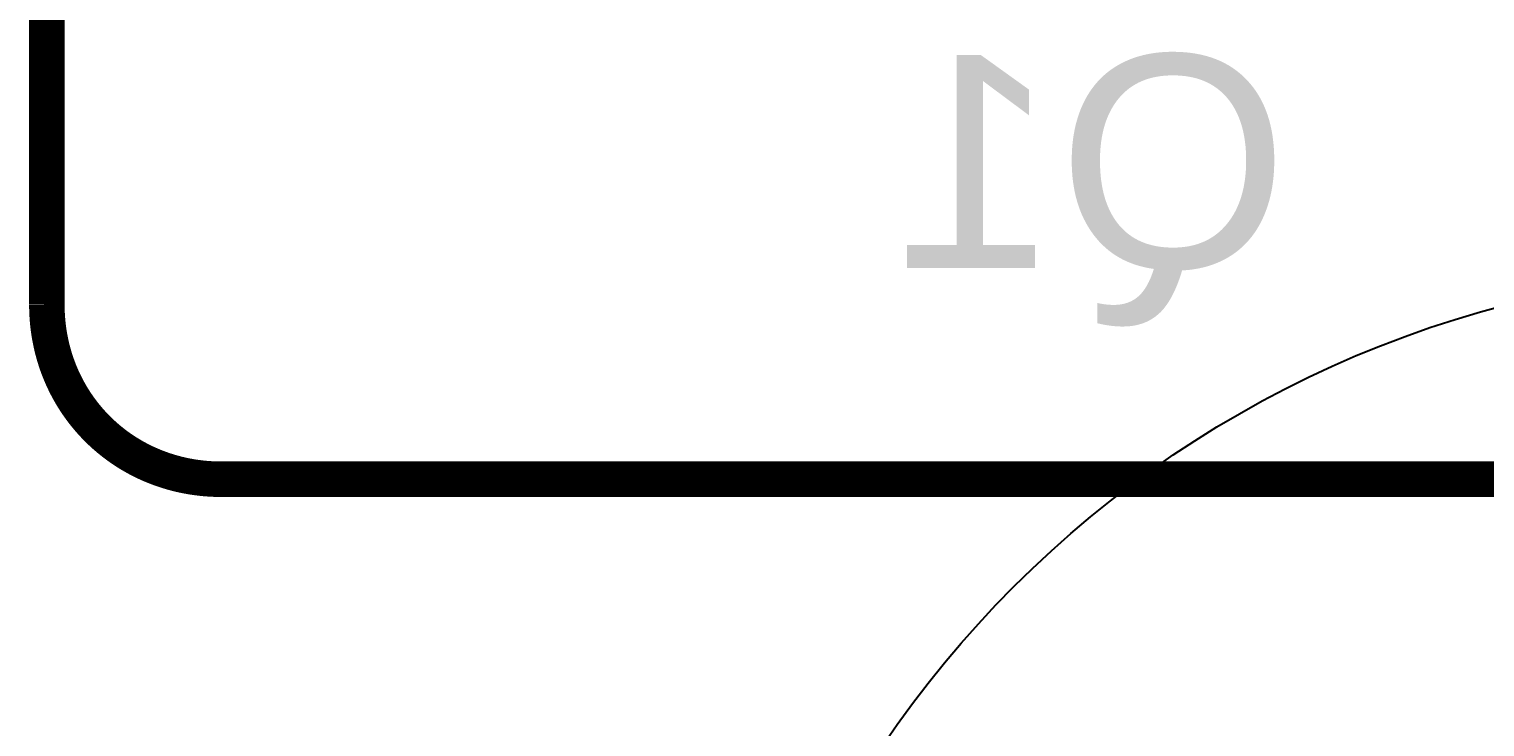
# Model space of a CAD drawing. Header units: inches. Extents: x 15 to 148, y 10 to 111.
# Drawn here: x 135.718 to 136.456, y 98.889 to 99.243 of the extents above; entities that cross this region are included whole.
import ezdxf

# ---------------------------------------------------------------- set-up
doc = ezdxf.new("R2010")
doc.units = ezdxf.units.IN
doc.header["$MEASUREMENT"] = 0
doc.layers.add('BLK_12AWG', color=7, linetype='Continuous')

# ---------------------------------------------------------------- blocks, each defined once
blk = doc.blocks.new('CEGHSD')
at = {"const_width": 0.008}
for points in [[(133.5811956324227, 100.2029300034614), (133.5811956324227, 101.6596230034614)], [(133.5811956324227, 100.2029300034614), (133.5811956324227, 101.6596230034614)], [(133.5811956324227, 100.2029300034614), (133.5811956324227, 101.6596230034614)], [(136.3371016324227, 100.1635600034614), (133.6205656324227, 100.1635600034614)], [(136.3371016324227, 100.1635600034614), (133.6205656324227, 100.1635600034614)], [(136.3371016324227, 100.1635600034614), (133.6205656324227, 100.1635600034614)], [(133.5811956324227, 100.2029300034614), (133.5811966324227, 100.2028000034614), (133.5811966324227, 100.2026700034614), (133.5811976324227, 100.2025410034614), (133.5811996324227, 100.2024120034614), (133.5812016324227, 100.2022830034614), (133.5812026324227, 100.2021530034614), (133.5812056324227, 100.2020240034614), (133.5812086324227, 100.2018960034614), (133.5812116324227, 100.2017660034614), (133.5812156324227, 100.2016380034614), (133.5812196324227, 100.2015090034614), (133.5812246324227, 100.2013810034614), (133.5812286324227, 100.2012530034614), (133.5812346324227, 100.2011240034614), (133.5812396324227, 100.2009960034614), (133.5812456324227, 100.2008680034614), (133.5812526324227, 100.2007400034614), (133.5812596324227, 100.2006130034614), (133.5812666324227, 100.2004850034614), (133.5812736324227, 100.2003580034614), (133.5812816324227, 100.2002310034614), (133.5812906324227, 100.2001030034614), (133.5812996324227, 100.1999760034614), (133.5813086324227, 100.1998490034614), (133.5813176324227, 100.1997220034614), (133.5813276324227, 100.1995960034614), (133.5813376324227, 100.1994690034614), (133.5813486324227, 100.1993430034614), (133.5813596324227, 100.1992160034614), (133.5813706324227, 100.1990900034614), (133.5813826324227, 100.1989640034614), (133.5813946324227, 100.1988380034614), (133.5814076324227, 100.1987130034614), (133.5814206324227, 100.1985870034614), (133.5814336324227, 100.1984610034614), (133.5814476324227, 100.1983360034614), (133.5814616324227, 100.1982110034614), (133.5814756324227, 100.1980850034614), (133.5814906324227, 100.1979600034614), (133.5815056324227, 100.1978350034614), (133.5815216324227, 100.1977110034614), (133.5815286324227, 100.1976480034614), (133.5815366324227, 100.1975860034614), (133.5815526324227, 100.1974620034614), (133.5815696324227, 100.1973370034614), (133.5815866324227, 100.1972130034614), (133.5816046324227, 100.1970890034614), (133.5816216324227, 100.1969650034614), (133.5816396324227, 100.1968410034614), (133.5816586324227, 100.1967180034614), (133.5816776324227, 100.1965940034614), (133.5816966324227, 100.1964710034614), (133.5817156324227, 100.1963480034614), (133.5817566324227, 100.1961020034614), (133.5817766324227, 100.1959790034614), (133.5817976324227, 100.1958560034614), (133.5818196324227, 100.1957330034614), (133.5818306324227, 100.1956720034614), (133.5818416324227, 100.1956110034614), (133.5818636324227, 100.1954890034614), (133.5818856324227, 100.1953670034614), (133.5819316324227, 100.1951230034614), (133.5819556324227, 100.1950020034614), (133.5819796324227, 100.1948800034614), (133.5820036324227, 100.1947590034614), (133.5820286324227, 100.1946370034614), (133.5820536324227, 100.1945160034614), (133.5820786324227, 100.1943960034614), (133.5821046324227, 100.1942750034614), (133.5821306324227, 100.1941540034614), (133.5821566324227, 100.1940340034614), (133.5821836324227, 100.1939130034614), (133.5822106324227, 100.1937930034614), (133.5822386324227, 100.1936730034614), (133.5822656324227, 100.1935530034614), (133.5822946324227, 100.1934340034614), (133.5823226324227, 100.1933140034614), (133.5823516324227, 100.1931950034614), (133.5823806324227, 100.1930760034614), (133.5824106324227, 100.1929570034614), (133.5824406324227, 100.1928380034614), (133.5824706324227, 100.1927190034614), (133.5825016324227, 100.1926000034614), (133.5825326324227, 100.1924820034614), (133.5825636324227, 100.1923630034614), (133.5825956324227, 100.1922450034614), (133.5826276324227, 100.1921270034614), (133.5826606324227, 100.1920100034614), (133.5826926324227, 100.1918920034614), (133.5827256324227, 100.1917740034614), (133.5827596324227, 100.1916570034614), (133.5827926324227, 100.1915400034614), (133.5828616324227, 100.1913060034614), (133.5828966324227, 100.1911900034614), (133.5829316324227, 100.1910730034614), (133.5829666324227, 100.1909570034614), (133.5830026324227, 100.1908400034614), (133.5830386324227, 100.1907250034614), (133.5830756324227, 100.1906090034614), (133.5831126324227, 100.1904930034614), (133.5831496324227, 100.1903770034614), (133.5831866324227, 100.1902620034614), (133.5832246324227, 100.1901470034614), (133.5832626324227, 100.1900320034614), (133.5833016324227, 100.1899170034614), (133.5833406324227, 100.1898030034614), (133.5833796324227, 100.1896880034614), (133.5834196324227, 100.1895740034614), (133.5834586324227, 100.1894600034614), (133.5834996324227, 100.1893460034614), (133.5835396324227, 100.1892320034614), (133.5835806324227, 100.1891180034614), (133.5836216324227, 100.1890050034614), (133.5836636324227, 100.1888920034614), (133.5837056324227, 100.1887790034614), (133.5837476324227, 100.1886660034614), (133.5837896324227, 100.1885530034614), (133.5838326324227, 100.1884400034614), (133.5838766324227, 100.1883280034614), (133.5839196324227, 100.1882160034614), (133.5839636324227, 100.1881040034614), (133.5840076324227, 100.1879920034614), (133.5840526324227, 100.1878800034614), (133.5840976324227, 100.1877690034614), (133.5841416324227, 100.1876580034614), (133.5841876324227, 100.1875460034614), (133.5842336324227, 100.1874360034614), (133.5842796324227, 100.1873250034614), (133.5843256324227, 100.1872140034614), (133.5843726324227, 100.1871040034614), (133.5844196324227, 100.1869940034614), (133.5844676324227, 100.1868840034614), (133.5845146324227, 100.1867740034614), (133.5845626324227, 100.1866640034614), (133.5846116324227, 100.1865550034614), (133.5846606324227, 100.1864460034614), (133.5847086324227, 100.1863370034614), (133.5847586324227, 100.1862270034614), (133.5848086324227, 100.1861190034614), (133.5848586324227, 100.1860110034614), (133.5849086324227, 100.1859020034614), (133.5849586324227, 100.1857940034614), (133.5850096324227, 100.1856860034614), (133.5850606324227, 100.1855780034614), (133.5851126324227, 100.1854710034614), (133.5851646324227, 100.1853630034614), (133.5852166324227, 100.1852560034614), (133.5852686324227, 100.1851490034614), (133.5853216324227, 100.1850420034614), (133.5853746324227, 100.1849360034614), (133.5854286324227, 100.1848290034614), (133.5854826324227, 100.1847230034614), (133.5855366324227, 100.1846170034614), (133.5855906324227, 100.1845110034614), (133.5856456324227, 100.1844060034614), (133.5857006324227, 100.1843000034614), (133.5857556324227, 100.1841950034614), (133.5858106324227, 100.1840900034614), (133.5858666324227, 100.1839850034614), (133.5859236324227, 100.1838810034614), (133.5859796324227, 100.1837770034614), (133.5860366324227, 100.1836720034614), (133.5860936324227, 100.1835680034614), (133.5861506324227, 100.1834640034614), (133.5862086324227, 100.1833610034614), (133.5862666324227, 100.1832570034614), (133.5863246324227, 100.1831540034614), (133.5863836324227, 100.1830520034614), (133.5864426324227, 100.1829490034614), (133.5865016324227, 100.1828460034614), (133.5865606324227, 100.1827440034614), (133.5866806324227, 100.1825400034614), (133.5867416324227, 100.1824380034614), (133.5868026324227, 100.1823370034614), (133.5868636324227, 100.1822350034614), (133.5869246324227, 100.1821340034614), (133.5869866324227, 100.1820330034614), (133.5870476324227, 100.1819330034614), (133.5871106324227, 100.1818320034614), (133.5871726324227, 100.1817320034614), (133.5872356324227, 100.1816320034614), (133.5872986324227, 100.1815320034614), (133.5873626324227, 100.1814320034614), (133.5874256324227, 100.1813330034614), (133.5874896324227, 100.1812340034614), (133.5875536324227, 100.1811350034614), (133.5876186324227, 100.1810360034614), (133.5876826324227, 100.1809370034614), (133.5878136324227, 100.1807410034614), (133.5879456324227, 100.1805450034614), (133.5880786324227, 100.1803510034614), (133.5881456324227, 100.1802540034614), (133.5882126324227, 100.1801570034614), (133.5882796324227, 100.1800600034614), (133.5883476324227, 100.1799640034614), (133.5884156324227, 100.1798680034614), (133.5884836324227, 100.1797720034614), (133.5886206324227, 100.1795810034614), (133.5887596324227, 100.1793900034614), (133.5888286324227, 100.1792960034614), (133.5888996324227, 100.1792010034614), (133.5889696324227, 100.1791070034614), (133.5890396324227, 100.1790130034614), (133.5891106324227, 100.1789190034614), (133.5891816324227, 100.1788260034614), (133.5892526324227, 100.1787320034614), (133.5893246324227, 100.1786390034614), (133.5893966324227, 100.1785460034614), (133.5894686324227, 100.1784530034614), (133.5895416324227, 100.1783610034614), (133.5896136324227, 100.1782680034614), (133.5896866324227, 100.1781760034614), (133.5897606324227, 100.1780850034614), (133.5898336324227, 100.1779930034614), (133.5899076324227, 100.1779020034614), (133.5899816324227, 100.1778110034614), (133.5900566324227, 100.1777200034614), (133.5901306324227, 100.1776290034614), (133.5902056324227, 100.1775390034614), (133.5902806324227, 100.1774490034614), (133.5903566324227, 100.1773590034614), (133.5904326324227, 100.1772690034614), (133.5905086324227, 100.1771800034614), (133.5905846324227, 100.1770900034614), (133.5906606324227, 100.1770020034614), (133.5907376324227, 100.1769130034614), (133.5908146324227, 100.1768240034614), (133.5908916324227, 100.1767360034614), (133.5909696324227, 100.1766480034614), (133.5910476324227, 100.1765610034614), (133.5911256324227, 100.1764730034614), (133.5912036324227, 100.1763860034614), (133.5912826324227, 100.1762990034614), (133.5913616324227, 100.1762120034614), (133.5914406324227, 100.1761260034614), (133.5915206324227, 100.1760390034614), (133.5915996324227, 100.1759530034614), (133.5916796324227, 100.1758670034614), (133.5917606324227, 100.1757820034614), (133.5918406324227, 100.1756960034614), (133.5919216324227, 100.1756110034614), (133.5920026324227, 100.1755270034614), (133.5920836324227, 100.1754420034614), (133.5921646324227, 100.1753580034614), (133.5922466324227, 100.1752740034614), (133.5923286324227, 100.1751900034614), (133.5924106324227, 100.1751070034614), (133.5924936324227, 100.1750230034614), (133.5925766324227, 100.1749400034614), (133.5926596324227, 100.1748570034614), (133.5927426324227, 100.1747750034614), (133.5929096324227, 100.1746110034614), (133.5929936324227, 100.1745290034614), (133.5930786324227, 100.1744470034614), (133.5931626324227, 100.1743660034614), (133.5932476324227, 100.1742850034614), (133.5933326324227, 100.1742040034614), (133.5934176324227, 100.1741240034614), (133.5935036324227, 100.1740440034614), (133.5935896324227, 100.1739640034614), (133.5936756324227, 100.1738840034614), (133.5937616324227, 100.1738050034614), (133.5938486324227, 100.1737260034614), (133.5939346324227, 100.1736460034614), (133.5940216324227, 100.1735680034614), (133.5941086324227, 100.1734900034614), (133.5942846324227, 100.1733330034614), (133.5943726324227, 100.1732560034614), (133.5944606324227, 100.1731790034614), (133.5945496324227, 100.1731020034614), (133.5946376324227, 100.1730250034614), (133.5947266324227, 100.1729480034614), (133.5948156324227, 100.1728720034614), (133.5949046324227, 100.1727960034614), (133.5949946324227, 100.1727200034614), (133.5950846324227, 100.1726450034614), (133.5951746324227, 100.1725700034614), (133.5952656324227, 100.1724950034614), (133.5953556324227, 100.1724200034614), (133.5954466324227, 100.1723460034614), (133.5955376324227, 100.1722720034614), (133.5956286324227, 100.1721980034614), (133.5957206324227, 100.1721240034614), (133.5958126324227, 100.1720510034614), (133.5959046324227, 100.1719780034614), (133.5959966324227, 100.1719050034614), (133.5960896324227, 100.1718330034614), (133.5961816324227, 100.1717610034614), (133.5962746324227, 100.1716890034614), (133.5964616324227, 100.1715460034614), (133.5966486324227, 100.1714040034614), (133.5967426324227, 100.1713330034614), (133.5968376324227, 100.1712630034614), (133.5969316324227, 100.1711930034614), (133.5970266324227, 100.1711230034614), (133.5971216324227, 100.1710540034614), (133.5972166324227, 100.1709850034614), (133.5973126324227, 100.1709160034614), (133.5974086324227, 100.1708480034614), (133.5975046324227, 100.1707790034614), (133.5976006324227, 100.1707110034614), (133.5976966324227, 100.1706440034614), (133.5977936324227, 100.1705760034614), (133.5978896324227, 100.1705090034614), (133.5979866324227, 100.1704420034614), (133.5980846324227, 100.1703760034614), (133.5981816324227, 100.1703090034614), (133.5982786324227, 100.1702430034614), (133.5983766324227, 100.1701770034614), (133.5984756324227, 100.1701120034614), (133.5985736324227, 100.1700470034614), (133.5986716324227, 100.1699820034614), (133.5987706324227, 100.1699180034614), (133.5988696324227, 100.1698530034614), (133.5989686324227, 100.1697890034614), (133.5990686324227, 100.1697260034614), (133.5991676324227, 100.1696630034614), (133.5992676324227, 100.1695990034614), (133.5993676324227, 100.1695370034614), (133.5994686324227, 100.1694740034614), (133.5995686324227, 100.1694120034614), (133.5996696324227, 100.1693500034614), (133.5997706324227, 100.1692880034614), (133.5998716324227, 100.1692270034614), (133.5999726324227, 100.1691660034614), (133.6000746324227, 100.1691050034614), (133.6001756324227, 100.1690450034614), (133.6002776324227, 100.1689850034614), (133.6003806324227, 100.1689250034614), (133.6004826324227, 100.1688650034614), (133.6005846324227, 100.1688060034614), (133.6006876324227, 100.1687470034614), (133.6007906324227, 100.1686890034614), (133.6008936324227, 100.1686300034614), (133.6009976324227, 100.1685720034614), (133.6011006324227, 100.1685140034614), (133.6012046324227, 100.1684570034614), (133.6013086324227, 100.1684000034614), (133.6014126324227, 100.1683430034614), (133.6015176324227, 100.1682870034614), (133.6016216324227, 100.1682310034614), (133.6017266324227, 100.1681750034614), (133.6018316324227, 100.1681190034614), (133.6019366324227, 100.1680640034614), (133.6020426324227, 100.1680090034614), (133.6021476324227, 100.1679540034614), (133.6022536324227, 100.1679000034614), (133.6023596324227, 100.1678460034614), (133.6024656324227, 100.1677920034614), (133.6025716324227, 100.1677390034614), (133.6026786324227, 100.1676850034614), (133.6027856324227, 100.1676330034614), (133.6028926324227, 100.1675800034614), (133.6029996324227, 100.1675280034614), (133.6031066324227, 100.1674760034614), (133.6032146324227, 100.1674250034614), (133.6033226324227, 100.1673740034614), (133.6034306324227, 100.1673230034614), (133.6035386324227, 100.1672720034614), (133.6036466324227, 100.1672220034614), (133.6037556324227, 100.1671720034614), (133.6038636324227, 100.1671220034614), (133.6039726324227, 100.1670730034614), (133.6040816324227, 100.1670240034614), (133.6041916324227, 100.1669750034614), (133.6043006324227, 100.1669270034614), (133.6044106324227, 100.1668790034614), (133.6045196324227, 100.1668310034614), (133.6046306324227, 100.1667830034614), (133.6047406324227, 100.1667370034614), (133.6048506324227, 100.1666900034614), (133.6049616324227, 100.1666430034614), (133.6050716324227, 100.1665970034614), (133.6051826324227, 100.1665520034614), (133.6052936324227, 100.1665060034614), (133.6054056324227, 100.1664610034614), (133.6055166324227, 100.1664160034614), (133.6056286324227, 100.1663720034614), (133.6057396324227, 100.1663270034614), (133.6058526324227, 100.1662830034614), (133.6059646324227, 100.1662400034614), (133.6060766324227, 100.1661970034614), (133.6061896324227, 100.1661540034614), (133.6063016324227, 100.1661110034614), (133.6064146324227, 100.1660690034614), (133.6065276324227, 100.1660270034614), (133.6066416324227, 100.1659860034614), (133.6067546324227, 100.1659440034614), (133.6068686324227, 100.1659030034614), (133.6069826324227, 100.1658630034614), (133.6070956324227, 100.1658230034614), (133.6072106324227, 100.1657830034614), (133.6073246324227, 100.1657440034614), (133.6074386324227, 100.1657040034614), (133.6075536324227, 100.1656650034614), (133.6076686324227, 100.1656270034614), (133.6077836324227, 100.1655890034614), (133.6078986324227, 100.1655510034614), (133.6080136324227, 100.1655130034614), (133.6081296324227, 100.1654760034614), (133.6082456324227, 100.1654390034614), (133.6083606324227, 100.1654030034614), (133.6084766324227, 100.1653660034614), (133.6085936324227, 100.1653310034614), (133.6087096324227, 100.1652950034614), (133.6088256324227, 100.1652600034614), (133.6089426324227, 100.1652260034614), (133.6090596324227, 100.1651910034614), (133.6091766324227, 100.1651570034614), (133.6092936324227, 100.1651230034614), (133.6094106324227, 100.1650900034614), (133.6095286324227, 100.1650570034614), (133.6096456324227, 100.1650240034614), (133.6097636324227, 100.1649910034614), (133.6098816324227, 100.1649590034614), (133.6099996324227, 100.1649270034614), (133.6101176324227, 100.1648960034614), (133.6102366324227, 100.1648650034614), (133.6103546324227, 100.1648350034614), (133.6104736324227, 100.1648040034614), (133.6105926324227, 100.1647740034614), (133.6107116324227, 100.1647450034614), (133.6108306324227, 100.1647160034614), (133.6109506324227, 100.1646870034614), (133.6110696324227, 100.1646580034614), (133.6111896324227, 100.1646300034614), (133.6113096324227, 100.1646020034614), (133.6114296324227, 100.1645750034614), (133.6115496324227, 100.1645480034614), (133.6116696324227, 100.1645210034614), (133.6117896324227, 100.1644940034614), (133.6119106324227, 100.1644680034614), (133.6120316324227, 100.1644420034614), (133.6121526324227, 100.1644170034614), (133.6122736324227, 100.1643920034614), (133.6123946324227, 100.1643670034614), (133.6125156324227, 100.1643430034614), (133.6126376324227, 100.1643190034614), (133.6127596324227, 100.1642960034614), (133.6128806324227, 100.1642720034614), (133.6130026324227, 100.1642500034614), (133.6131256324227, 100.1642270034614), (133.6132476324227, 100.1642050034614), (133.6133696324227, 100.1641830034614), (133.6134916324227, 100.1641620034614), (133.6136146324227, 100.1641410034614), (133.6137376324227, 100.1641200034614), (133.6138606324227, 100.1641000034614), (133.6139836324227, 100.1640800034614), (133.6141066324227, 100.1640600034614), (133.6142306324227, 100.1640410034614), (133.6143536324227, 100.1640220034614), (133.6144776324227, 100.1640040034614), (133.6146016324227, 100.1639860034614), (133.6147256324227, 100.1639680034614), (133.6148496324227, 100.1639510034614), (133.6149736324227, 100.1639330034614), (133.6150976324227, 100.1639170034614), (133.6152226324227, 100.1639010034614), (133.6153466324227, 100.1638850034614), (133.6154716324227, 100.1638690034614), (133.6155966324227, 100.1638540034614), (133.6157216324227, 100.1638390034614), (133.6158466324227, 100.1638250034614), (133.6159716324227, 100.1638110034614), (133.6160976324227, 100.1637970034614), (133.6162226324227, 100.1637840034614), (133.6163486324227, 100.1637710034614), (133.6164746324227, 100.1637590034614), (133.6166006324227, 100.1637460034614), (133.6167266324227, 100.1637350034614), (133.6168526324227, 100.1637230034614), (133.6169786324227, 100.1637120034614), (133.6171056324227, 100.1637020034614), (133.6172316324227, 100.1636910034614), (133.6173586324227, 100.1636810034614), (133.6174856324227, 100.1636720034614), (133.6176126324227, 100.1636630034614), (133.6177396324227, 100.1636540034614), (133.6178666324227, 100.1636460034614), (133.6179936324227, 100.1636380034614), (133.6181216324227, 100.1636300034614), (133.6182496324227, 100.1636230034614), (133.6183766324227, 100.1636160034614), (133.6185046324227, 100.1636100034614), (133.6186326324227, 100.1636040034614), (133.6187606324227, 100.1635980034614), (133.6188886324227, 100.1635930034614), (133.6190176324227, 100.1635880034614), (133.6191456324227, 100.1635830034614), (133.6192746324227, 100.1635790034614), (133.6194026324227, 100.1635760034614), (133.6195316324227, 100.1635720034614), (133.6196606324227, 100.1635690034614), (133.6197896324227, 100.1635670034614), (133.6199186324227, 100.1635640034614), (133.6200476324227, 100.1635630034614), (133.6201766324227, 100.1635610034614), (133.6203066324227, 100.1635610034614), (133.6204366324227, 100.1635600034614), (133.6205656324227, 100.1635600034614)], [(133.5811956324227, 100.2029300034614), (133.5811966324227, 100.2028000034614), (133.5811966324227, 100.2026700034614), (133.5811976324227, 100.2025410034614), (133.5811996324227, 100.2024120034614), (133.5812016324227, 100.2022830034614), (133.5812026324227, 100.2021530034614), (133.5812056324227, 100.2020240034614), (133.5812086324227, 100.2018960034614), (133.5812116324227, 100.2017660034614), (133.5812156324227, 100.2016380034614), (133.5812196324227, 100.2015090034614), (133.5812246324227, 100.2013810034614), (133.5812286324227, 100.2012530034614), (133.5812346324227, 100.2011240034614), (133.5812396324227, 100.2009960034614), (133.5812456324227, 100.2008680034614), (133.5812526324227, 100.2007400034614), (133.5812596324227, 100.2006130034614), (133.5812666324227, 100.2004850034614), (133.5812736324227, 100.2003580034614), (133.5812816324227, 100.2002310034614), (133.5812906324227, 100.2001030034614), (133.5812996324227, 100.1999760034614), (133.5813086324227, 100.1998490034614), (133.5813176324227, 100.1997220034614), (133.5813276324227, 100.1995960034614), (133.5813376324227, 100.1994690034614), (133.5813486324227, 100.1993430034614), (133.5813596324227, 100.1992160034614), (133.5813706324227, 100.1990900034614), (133.5813826324227, 100.1989640034614), (133.5813946324227, 100.1988380034614), (133.5814076324227, 100.1987130034614), (133.5814206324227, 100.1985870034614), (133.5814336324227, 100.1984610034614), (133.5814476324227, 100.1983360034614), (133.5814616324227, 100.1982110034614), (133.5814756324227, 100.1980850034614), (133.5814906324227, 100.1979600034614), (133.5815056324227, 100.1978350034614), (133.5815216324227, 100.1977110034614), (133.5815286324227, 100.1976480034614), (133.5815366324227, 100.1975860034614), (133.5815526324227, 100.1974620034614), (133.5815696324227, 100.1973370034614), (133.5815866324227, 100.1972130034614), (133.5816046324227, 100.1970890034614), (133.5816216324227, 100.1969650034614), (133.5816396324227, 100.1968410034614), (133.5816586324227, 100.1967180034614), (133.5816776324227, 100.1965940034614), (133.5816966324227, 100.1964710034614), (133.5817156324227, 100.1963480034614), (133.5817566324227, 100.1961020034614), (133.5817766324227, 100.1959790034614), (133.5817976324227, 100.1958560034614), (133.5818196324227, 100.1957330034614), (133.5818306324227, 100.1956720034614), (133.5818416324227, 100.1956110034614), (133.5818636324227, 100.1954890034614), (133.5818856324227, 100.1953670034614), (133.5819316324227, 100.1951230034614), (133.5819556324227, 100.1950020034614), (133.5819796324227, 100.1948800034614), (133.5820036324227, 100.1947590034614), (133.5820286324227, 100.1946370034614), (133.5820536324227, 100.1945160034614), (133.5820786324227, 100.1943960034614), (133.5821046324227, 100.1942750034614), (133.5821306324227, 100.1941540034614), (133.5821566324227, 100.1940340034614), (133.5821836324227, 100.1939130034614), (133.5822106324227, 100.1937930034614), (133.5822386324227, 100.1936730034614), (133.5822656324227, 100.1935530034614), (133.5822946324227, 100.1934340034614), (133.5823226324227, 100.1933140034614), (133.5823516324227, 100.1931950034614), (133.5823806324227, 100.1930760034614), (133.5824106324227, 100.1929570034614), (133.5824406324227, 100.1928380034614), (133.5824706324227, 100.1927190034614), (133.5825016324227, 100.1926000034614), (133.5825326324227, 100.1924820034614), (133.5825636324227, 100.1923630034614), (133.5825956324227, 100.1922450034614), (133.5826276324227, 100.1921270034614), (133.5826606324227, 100.1920100034614), (133.5826926324227, 100.1918920034614), (133.5827256324227, 100.1917740034614), (133.5827596324227, 100.1916570034614), (133.5827926324227, 100.1915400034614), (133.5828616324227, 100.1913060034614), (133.5828966324227, 100.1911900034614), (133.5829316324227, 100.1910730034614), (133.5829666324227, 100.1909570034614), (133.5830026324227, 100.1908400034614), (133.5830386324227, 100.1907250034614), (133.5830756324227, 100.1906090034614), (133.5831126324227, 100.1904930034614), (133.5831496324227, 100.1903770034614), (133.5831866324227, 100.1902620034614), (133.5832246324227, 100.1901470034614), (133.5832626324227, 100.1900320034614), (133.5833016324227, 100.1899170034614), (133.5833406324227, 100.1898030034614), (133.5833796324227, 100.1896880034614), (133.5834196324227, 100.1895740034614), (133.5834586324227, 100.1894600034614), (133.5834996324227, 100.1893460034614), (133.5835396324227, 100.1892320034614), (133.5835806324227, 100.1891180034614), (133.5836216324227, 100.1890050034614), (133.5836636324227, 100.1888920034614), (133.5837056324227, 100.1887790034614), (133.5837476324227, 100.1886660034614), (133.5837896324227, 100.1885530034614), (133.5838326324227, 100.1884400034614), (133.5838766324227, 100.1883280034614), (133.5839196324227, 100.1882160034614), (133.5839636324227, 100.1881040034614), (133.5840076324227, 100.1879920034614), (133.5840526324227, 100.1878800034614), (133.5840976324227, 100.1877690034614), (133.5841416324227, 100.1876580034614), (133.5841876324227, 100.1875460034614), (133.5842336324227, 100.1874360034614), (133.5842796324227, 100.1873250034614), (133.5843256324227, 100.1872140034614), (133.5843726324227, 100.1871040034614), (133.5844196324227, 100.1869940034614), (133.5844676324227, 100.1868840034614), (133.5845146324227, 100.1867740034614), (133.5845626324227, 100.1866640034614), (133.5846116324227, 100.1865550034614), (133.5846606324227, 100.1864460034614), (133.5847086324227, 100.1863370034614), (133.5847586324227, 100.1862270034614), (133.5848086324227, 100.1861190034614), (133.5848586324227, 100.1860110034614), (133.5849086324227, 100.1859020034614), (133.5849586324227, 100.1857940034614), (133.5850096324227, 100.1856860034614), (133.5850606324227, 100.1855780034614), (133.5851126324227, 100.1854710034614), (133.5851646324227, 100.1853630034614), (133.5852166324227, 100.1852560034614), (133.5852686324227, 100.1851490034614), (133.5853216324227, 100.1850420034614), (133.5853746324227, 100.1849360034614), (133.5854286324227, 100.1848290034614), (133.5854826324227, 100.1847230034614), (133.5855366324227, 100.1846170034614), (133.5855906324227, 100.1845110034614), (133.5856456324227, 100.1844060034614), (133.5857006324227, 100.1843000034614), (133.5857556324227, 100.1841950034614), (133.5858106324227, 100.1840900034614), (133.5858666324227, 100.1839850034614), (133.5859236324227, 100.1838810034614), (133.5859796324227, 100.1837770034614), (133.5860366324227, 100.1836720034614), (133.5860936324227, 100.1835680034614), (133.5861506324227, 100.1834640034614), (133.5862086324227, 100.1833610034614), (133.5862666324227, 100.1832570034614), (133.5863246324227, 100.1831540034614), (133.5863836324227, 100.1830520034614), (133.5864426324227, 100.1829490034614), (133.5865016324227, 100.1828460034614), (133.5865606324227, 100.1827440034614), (133.5866806324227, 100.1825400034614), (133.5867416324227, 100.1824380034614), (133.5868026324227, 100.1823370034614), (133.5868636324227, 100.1822350034614), (133.5869246324227, 100.1821340034614), (133.5869866324227, 100.1820330034614), (133.5870476324227, 100.1819330034614), (133.5871106324227, 100.1818320034614), (133.5871726324227, 100.1817320034614), (133.5872356324227, 100.1816320034614), (133.5872986324227, 100.1815320034614), (133.5873626324227, 100.1814320034614), (133.5874256324227, 100.1813330034614), (133.5874896324227, 100.1812340034614), (133.5875536324227, 100.1811350034614), (133.5876186324227, 100.1810360034614), (133.5876826324227, 100.1809370034614), (133.5878136324227, 100.1807410034614), (133.5879456324227, 100.1805450034614), (133.5880786324227, 100.1803510034614), (133.5881456324227, 100.1802540034614), (133.5882126324227, 100.1801570034614), (133.5882796324227, 100.1800600034614), (133.5883476324227, 100.1799640034614), (133.5884156324227, 100.1798680034614), (133.5884836324227, 100.1797720034614), (133.5886206324227, 100.1795810034614), (133.5887596324227, 100.1793900034614), (133.5888286324227, 100.1792960034614), (133.5888996324227, 100.1792010034614), (133.5889696324227, 100.1791070034614), (133.5890396324227, 100.1790130034614), (133.5891106324227, 100.1789190034614), (133.5891816324227, 100.1788260034614), (133.5892526324227, 100.1787320034614), (133.5893246324227, 100.1786390034614), (133.5893966324227, 100.1785460034614), (133.5894686324227, 100.1784530034614), (133.5895416324227, 100.1783610034614), (133.5896136324227, 100.1782680034614), (133.5896866324227, 100.1781760034614), (133.5897606324227, 100.1780850034614), (133.5898336324227, 100.1779930034614), (133.5899076324227, 100.1779020034614), (133.5899816324227, 100.1778110034614), (133.5900566324227, 100.1777200034614), (133.5901306324227, 100.1776290034614), (133.5902056324227, 100.1775390034614), (133.5902806324227, 100.1774490034614), (133.5903566324227, 100.1773590034614), (133.5904326324227, 100.1772690034614), (133.5905086324227, 100.1771800034614), (133.5905846324227, 100.1770900034614), (133.5906606324227, 100.1770020034614), (133.5907376324227, 100.1769130034614), (133.5908146324227, 100.1768240034614), (133.5908916324227, 100.1767360034614), (133.5909696324227, 100.1766480034614), (133.5910476324227, 100.1765610034614), (133.5911256324227, 100.1764730034614), (133.5912036324227, 100.1763860034614), (133.5912826324227, 100.1762990034614), (133.5913616324227, 100.1762120034614), (133.5914406324227, 100.1761260034614), (133.5915206324227, 100.1760390034614), (133.5915996324227, 100.1759530034614), (133.5916796324227, 100.1758670034614), (133.5917606324227, 100.1757820034614), (133.5918406324227, 100.1756960034614), (133.5919216324227, 100.1756110034614), (133.5920026324227, 100.1755270034614), (133.5920836324227, 100.1754420034614), (133.5921646324227, 100.1753580034614), (133.5922466324227, 100.1752740034614), (133.5923286324227, 100.1751900034614), (133.5924106324227, 100.1751070034614), (133.5924936324227, 100.1750230034614), (133.5925766324227, 100.1749400034614), (133.5926596324227, 100.1748570034614), (133.5927426324227, 100.1747750034614), (133.5929096324227, 100.1746110034614), (133.5929936324227, 100.1745290034614), (133.5930786324227, 100.1744470034614), (133.5931626324227, 100.1743660034614), (133.5932476324227, 100.1742850034614), (133.5933326324227, 100.1742040034614), (133.5934176324227, 100.1741240034614), (133.5935036324227, 100.1740440034614), (133.5935896324227, 100.1739640034614), (133.5936756324227, 100.1738840034614), (133.5937616324227, 100.1738050034614), (133.5938486324227, 100.1737260034614), (133.5939346324227, 100.1736460034614), (133.5940216324227, 100.1735680034614), (133.5941086324227, 100.1734900034614), (133.5942846324227, 100.1733330034614), (133.5943726324227, 100.1732560034614), (133.5944606324227, 100.1731790034614), (133.5945496324227, 100.1731020034614), (133.5946376324227, 100.1730250034614), (133.5947266324227, 100.1729480034614), (133.5948156324227, 100.1728720034614), (133.5949046324227, 100.1727960034614), (133.5949946324227, 100.1727200034614), (133.5950846324227, 100.1726450034614), (133.5951746324227, 100.1725700034614), (133.5952656324227, 100.1724950034614), (133.5953556324227, 100.1724200034614), (133.5954466324227, 100.1723460034614), (133.5955376324227, 100.1722720034614), (133.5956286324227, 100.1721980034614), (133.5957206324227, 100.1721240034614), (133.5958126324227, 100.1720510034614), (133.5959046324227, 100.1719780034614), (133.5959966324227, 100.1719050034614), (133.5960896324227, 100.1718330034614), (133.5961816324227, 100.1717610034614), (133.5962746324227, 100.1716890034614), (133.5964616324227, 100.1715460034614), (133.5966486324227, 100.1714040034614), (133.5967426324227, 100.1713330034614), (133.5968376324227, 100.1712630034614), (133.5969316324227, 100.1711930034614), (133.5970266324227, 100.1711230034614), (133.5971216324227, 100.1710540034614), (133.5972166324227, 100.1709850034614), (133.5973126324227, 100.1709160034614), (133.5974086324227, 100.1708480034614), (133.5975046324227, 100.1707790034614), (133.5976006324227, 100.1707110034614), (133.5976966324227, 100.1706440034614), (133.5977936324227, 100.1705760034614), (133.5978896324227, 100.1705090034614), (133.5979866324227, 100.1704420034614), (133.5980846324227, 100.1703760034614), (133.5981816324227, 100.1703090034614), (133.5982786324227, 100.1702430034614), (133.5983766324227, 100.1701770034614), (133.5984756324227, 100.1701120034614), (133.5985736324227, 100.1700470034614), (133.5986716324227, 100.1699820034614), (133.5987706324227, 100.1699180034614), (133.5988696324227, 100.1698530034614), (133.5989686324227, 100.1697890034614), (133.5990686324227, 100.1697260034614), (133.5991676324227, 100.1696630034614), (133.5992676324227, 100.1695990034614), (133.5993676324227, 100.1695370034614), (133.5994686324227, 100.1694740034614), (133.5995686324227, 100.1694120034614), (133.5996696324227, 100.1693500034614), (133.5997706324227, 100.1692880034614), (133.5998716324227, 100.1692270034614), (133.5999726324227, 100.1691660034614), (133.6000746324227, 100.1691050034614), (133.6001756324227, 100.1690450034614), (133.6002776324227, 100.1689850034614), (133.6003806324227, 100.1689250034614), (133.6004826324227, 100.1688650034614), (133.6005846324227, 100.1688060034614), (133.6006876324227, 100.1687470034614), (133.6007906324227, 100.1686890034614), (133.6008936324227, 100.1686300034614), (133.6009976324227, 100.1685720034614), (133.6011006324227, 100.1685140034614), (133.6012046324227, 100.1684570034614), (133.6013086324227, 100.1684000034614), (133.6014126324227, 100.1683430034614), (133.6015176324227, 100.1682870034614), (133.6016216324227, 100.1682310034614), (133.6017266324227, 100.1681750034614), (133.6018316324227, 100.1681190034614), (133.6019366324227, 100.1680640034614), (133.6020426324227, 100.1680090034614), (133.6021476324227, 100.1679540034614), (133.6022536324227, 100.1679000034614), (133.6023596324227, 100.1678460034614), (133.6024656324227, 100.1677920034614), (133.6025716324227, 100.1677390034614), (133.6026786324227, 100.1676850034614), (133.6027856324227, 100.1676330034614), (133.6028926324227, 100.1675800034614), (133.6029996324227, 100.1675280034614), (133.6031066324227, 100.1674760034614), (133.6032146324227, 100.1674250034614), (133.6033226324227, 100.1673740034614), (133.6034306324227, 100.1673230034614), (133.6035386324227, 100.1672720034614), (133.6036466324227, 100.1672220034614), (133.6037556324227, 100.1671720034614), (133.6038636324227, 100.1671220034614), (133.6039726324227, 100.1670730034614), (133.6040816324227, 100.1670240034614), (133.6041916324227, 100.1669750034614), (133.6043006324227, 100.1669270034614), (133.6044106324227, 100.1668790034614), (133.6045196324227, 100.1668310034614), (133.6046306324227, 100.1667830034614), (133.6047406324227, 100.1667370034614), (133.6048506324227, 100.1666900034614), (133.6049616324227, 100.1666430034614), (133.6050716324227, 100.1665970034614), (133.6051826324227, 100.1665520034614), (133.6052936324227, 100.1665060034614), (133.6054056324227, 100.1664610034614), (133.6055166324227, 100.1664160034614), (133.6056286324227, 100.1663720034614), (133.6057396324227, 100.1663270034614), (133.6058526324227, 100.1662830034614), (133.6059646324227, 100.1662400034614), (133.6060766324227, 100.1661970034614), (133.6061896324227, 100.1661540034614), (133.6063016324227, 100.1661110034614), (133.6064146324227, 100.1660690034614), (133.6065276324227, 100.1660270034614), (133.6066416324227, 100.1659860034614), (133.6067546324227, 100.1659440034614), (133.6068686324227, 100.1659030034614), (133.6069826324227, 100.1658630034614), (133.6070956324227, 100.1658230034614), (133.6072106324227, 100.1657830034614), (133.6073246324227, 100.1657440034614), (133.6074386324227, 100.1657040034614), (133.6075536324227, 100.1656650034614), (133.6076686324227, 100.1656270034614), (133.6077836324227, 100.1655890034614), (133.6078986324227, 100.1655510034614), (133.6080136324227, 100.1655130034614), (133.6081296324227, 100.1654760034614), (133.6082456324227, 100.1654390034614), (133.6083606324227, 100.1654030034614), (133.6084766324227, 100.1653660034614), (133.6085936324227, 100.1653310034614), (133.6087096324227, 100.1652950034614), (133.6088256324227, 100.1652600034614), (133.6089426324227, 100.1652260034614), (133.6090596324227, 100.1651910034614), (133.6091766324227, 100.1651570034614), (133.6092936324227, 100.1651230034614), (133.6094106324227, 100.1650900034614), (133.6095286324227, 100.1650570034614), (133.6096456324227, 100.1650240034614), (133.6097636324227, 100.1649910034614), (133.6098816324227, 100.1649590034614), (133.6099996324227, 100.1649270034614), (133.6101176324227, 100.1648960034614), (133.6102366324227, 100.1648650034614), (133.6103546324227, 100.1648350034614), (133.6104736324227, 100.1648040034614), (133.6105926324227, 100.1647740034614), (133.6107116324227, 100.1647450034614), (133.6108306324227, 100.1647160034614), (133.6109506324227, 100.1646870034614), (133.6110696324227, 100.1646580034614), (133.6111896324227, 100.1646300034614), (133.6113096324227, 100.1646020034614), (133.6114296324227, 100.1645750034614), (133.6115496324227, 100.1645480034614), (133.6116696324227, 100.1645210034614), (133.6117896324227, 100.1644940034614), (133.6119106324227, 100.1644680034614), (133.6120316324227, 100.1644420034614), (133.6121526324227, 100.1644170034614), (133.6122736324227, 100.1643920034614), (133.6123946324227, 100.1643670034614), (133.6125156324227, 100.1643430034614), (133.6126376324227, 100.1643190034614), (133.6127596324227, 100.1642960034614), (133.6128806324227, 100.1642720034614), (133.6130026324227, 100.1642500034614), (133.6131256324227, 100.1642270034614), (133.6132476324227, 100.1642050034614), (133.6133696324227, 100.1641830034614), (133.6134916324227, 100.1641620034614), (133.6136146324227, 100.1641410034614), (133.6137376324227, 100.1641200034614), (133.6138606324227, 100.1641000034614), (133.6139836324227, 100.1640800034614), (133.6141066324227, 100.1640600034614), (133.6142306324227, 100.1640410034614), (133.6143536324227, 100.1640220034614), (133.6144776324227, 100.1640040034614), (133.6146016324227, 100.1639860034614), (133.6147256324227, 100.1639680034614), (133.6148496324227, 100.1639510034614), (133.6149736324227, 100.1639330034614), (133.6150976324227, 100.1639170034614), (133.6152226324227, 100.1639010034614), (133.6153466324227, 100.1638850034614), (133.6154716324227, 100.1638690034614), (133.6155966324227, 100.1638540034614), (133.6157216324227, 100.1638390034614), (133.6158466324227, 100.1638250034614), (133.6159716324227, 100.1638110034614), (133.6160976324227, 100.1637970034614), (133.6162226324227, 100.1637840034614), (133.6163486324227, 100.1637710034614), (133.6164746324227, 100.1637590034614), (133.6166006324227, 100.1637460034614), (133.6167266324227, 100.1637350034614), (133.6168526324227, 100.1637230034614), (133.6169786324227, 100.1637120034614), (133.6171056324227, 100.1637020034614), (133.6172316324227, 100.1636910034614), (133.6173586324227, 100.1636810034614), (133.6174856324227, 100.1636720034614), (133.6176126324227, 100.1636630034614), (133.6177396324227, 100.1636540034614), (133.6178666324227, 100.1636460034614), (133.6179936324227, 100.1636380034614), (133.6181216324227, 100.1636300034614), (133.6182496324227, 100.1636230034614), (133.6183766324227, 100.1636160034614), (133.6185046324227, 100.1636100034614), (133.6186326324227, 100.1636040034614), (133.6187606324227, 100.1635980034614), (133.6188886324227, 100.1635930034614), (133.6190176324227, 100.1635880034614), (133.6191456324227, 100.1635830034614), (133.6192746324227, 100.1635790034614), (133.6194026324227, 100.1635760034614), (133.6195316324227, 100.1635720034614), (133.6196606324227, 100.1635690034614), (133.6197896324227, 100.1635670034614), (133.6199186324227, 100.1635640034614), (133.6200476324227, 100.1635630034614), (133.6201766324227, 100.1635610034614), (133.6203066324227, 100.1635610034614), (133.6204366324227, 100.1635600034614), (133.6205656324227, 100.1635600034614)], [(133.5811956324227, 100.2029300034614), (133.5811966324227, 100.2028000034614), (133.5811966324227, 100.2026700034614), (133.5811976324227, 100.2025410034614), (133.5811996324227, 100.2024120034614), (133.5812016324227, 100.2022830034614), (133.5812026324227, 100.2021530034614), (133.5812056324227, 100.2020240034614), (133.5812086324227, 100.2018960034614), (133.5812116324227, 100.2017660034614), (133.5812156324227, 100.2016380034614), (133.5812196324227, 100.2015090034614), (133.5812246324227, 100.2013810034614), (133.5812286324227, 100.2012530034614), (133.5812346324227, 100.2011240034614), (133.5812396324227, 100.2009960034614), (133.5812456324227, 100.2008680034614), (133.5812526324227, 100.2007400034614), (133.5812596324227, 100.2006130034614), (133.5812666324227, 100.2004850034614), (133.5812736324227, 100.2003580034614), (133.5812816324227, 100.2002310034614), (133.5812906324227, 100.2001030034614), (133.5812996324227, 100.1999760034614), (133.5813086324227, 100.1998490034614), (133.5813176324227, 100.1997220034614), (133.5813276324227, 100.1995960034614), (133.5813376324227, 100.1994690034614), (133.5813486324227, 100.1993430034614), (133.5813596324227, 100.1992160034614), (133.5813706324227, 100.1990900034614), (133.5813826324227, 100.1989640034614), (133.5813946324227, 100.1988380034614), (133.5814076324227, 100.1987130034614), (133.5814206324227, 100.1985870034614), (133.5814336324227, 100.1984610034614), (133.5814476324227, 100.1983360034614), (133.5814616324227, 100.1982110034614), (133.5814756324227, 100.1980850034614), (133.5814906324227, 100.1979600034614), (133.5815056324227, 100.1978350034614), (133.5815216324227, 100.1977110034614), (133.5815286324227, 100.1976480034614), (133.5815366324227, 100.1975860034614), (133.5815526324227, 100.1974620034614), (133.5815696324227, 100.1973370034614), (133.5815866324227, 100.1972130034614), (133.5816046324227, 100.1970890034614), (133.5816216324227, 100.1969650034614), (133.5816396324227, 100.1968410034614), (133.5816586324227, 100.1967180034614), (133.5816776324227, 100.1965940034614), (133.5816966324227, 100.1964710034614), (133.5817156324227, 100.1963480034614), (133.5817566324227, 100.1961020034614), (133.5817766324227, 100.1959790034614), (133.5817976324227, 100.1958560034614), (133.5818196324227, 100.1957330034614), (133.5818306324227, 100.1956720034614), (133.5818416324227, 100.1956110034614), (133.5818636324227, 100.1954890034614), (133.5818856324227, 100.1953670034614), (133.5819316324227, 100.1951230034614), (133.5819556324227, 100.1950020034614), (133.5819796324227, 100.1948800034614), (133.5820036324227, 100.1947590034614), (133.5820286324227, 100.1946370034614), (133.5820536324227, 100.1945160034614), (133.5820786324227, 100.1943960034614), (133.5821046324227, 100.1942750034614), (133.5821306324227, 100.1941540034614), (133.5821566324227, 100.1940340034614), (133.5821836324227, 100.1939130034614), (133.5822106324227, 100.1937930034614), (133.5822386324227, 100.1936730034614), (133.5822656324227, 100.1935530034614), (133.5822946324227, 100.1934340034614), (133.5823226324227, 100.1933140034614), (133.5823516324227, 100.1931950034614), (133.5823806324227, 100.1930760034614), (133.5824106324227, 100.1929570034614), (133.5824406324227, 100.1928380034614), (133.5824706324227, 100.1927190034614), (133.5825016324227, 100.1926000034614), (133.5825326324227, 100.1924820034614), (133.5825636324227, 100.1923630034614), (133.5825956324227, 100.1922450034614), (133.5826276324227, 100.1921270034614), (133.5826606324227, 100.1920100034614), (133.5826926324227, 100.1918920034614), (133.5827256324227, 100.1917740034614), (133.5827596324227, 100.1916570034614), (133.5827926324227, 100.1915400034614), (133.5828616324227, 100.1913060034614), (133.5828966324227, 100.1911900034614), (133.5829316324227, 100.1910730034614), (133.5829666324227, 100.1909570034614), (133.5830026324227, 100.1908400034614), (133.5830386324227, 100.1907250034614), (133.5830756324227, 100.1906090034614), (133.5831126324227, 100.1904930034614), (133.5831496324227, 100.1903770034614), (133.5831866324227, 100.1902620034614), (133.5832246324227, 100.1901470034614), (133.5832626324227, 100.1900320034614), (133.5833016324227, 100.1899170034614), (133.5833406324227, 100.1898030034614), (133.5833796324227, 100.1896880034614), (133.5834196324227, 100.1895740034614), (133.5834586324227, 100.1894600034614), (133.5834996324227, 100.1893460034614), (133.5835396324227, 100.1892320034614), (133.5835806324227, 100.1891180034614), (133.5836216324227, 100.1890050034614), (133.5836636324227, 100.1888920034614), (133.5837056324227, 100.1887790034614), (133.5837476324227, 100.1886660034614), (133.5837896324227, 100.1885530034614), (133.5838326324227, 100.1884400034614), (133.5838766324227, 100.1883280034614), (133.5839196324227, 100.1882160034614), (133.5839636324227, 100.1881040034614), (133.5840076324227, 100.1879920034614), (133.5840526324227, 100.1878800034614), (133.5840976324227, 100.1877690034614), (133.5841416324227, 100.1876580034614), (133.5841876324227, 100.1875460034614), (133.5842336324227, 100.1874360034614), (133.5842796324227, 100.1873250034614), (133.5843256324227, 100.1872140034614), (133.5843726324227, 100.1871040034614), (133.5844196324227, 100.1869940034614), (133.5844676324227, 100.1868840034614), (133.5845146324227, 100.1867740034614), (133.5845626324227, 100.1866640034614), (133.5846116324227, 100.1865550034614), (133.5846606324227, 100.1864460034614), (133.5847086324227, 100.1863370034614), (133.5847586324227, 100.1862270034614), (133.5848086324227, 100.1861190034614), (133.5848586324227, 100.1860110034614), (133.5849086324227, 100.1859020034614), (133.5849586324227, 100.1857940034614), (133.5850096324227, 100.1856860034614), (133.5850606324227, 100.1855780034614), (133.5851126324227, 100.1854710034614), (133.5851646324227, 100.1853630034614), (133.5852166324227, 100.1852560034614), (133.5852686324227, 100.1851490034614), (133.5853216324227, 100.1850420034614), (133.5853746324227, 100.1849360034614), (133.5854286324227, 100.1848290034614), (133.5854826324227, 100.1847230034614), (133.5855366324227, 100.1846170034614), (133.5855906324227, 100.1845110034614), (133.5856456324227, 100.1844060034614), (133.5857006324227, 100.1843000034614), (133.5857556324227, 100.1841950034614), (133.5858106324227, 100.1840900034614), (133.5858666324227, 100.1839850034614), (133.5859236324227, 100.1838810034614), (133.5859796324227, 100.1837770034614), (133.5860366324227, 100.1836720034614), (133.5860936324227, 100.1835680034614), (133.5861506324227, 100.1834640034614), (133.5862086324227, 100.1833610034614), (133.5862666324227, 100.1832570034614), (133.5863246324227, 100.1831540034614), (133.5863836324227, 100.1830520034614), (133.5864426324227, 100.1829490034614), (133.5865016324227, 100.1828460034614), (133.5865606324227, 100.1827440034614), (133.5866806324227, 100.1825400034614), (133.5867416324227, 100.1824380034614), (133.5868026324227, 100.1823370034614), (133.5868636324227, 100.1822350034614), (133.5869246324227, 100.1821340034614), (133.5869866324227, 100.1820330034614), (133.5870476324227, 100.1819330034614), (133.5871106324227, 100.1818320034614), (133.5871726324227, 100.1817320034614), (133.5872356324227, 100.1816320034614), (133.5872986324227, 100.1815320034614), (133.5873626324227, 100.1814320034614), (133.5874256324227, 100.1813330034614), (133.5874896324227, 100.1812340034614), (133.5875536324227, 100.1811350034614), (133.5876186324227, 100.1810360034614), (133.5876826324227, 100.1809370034614), (133.5878136324227, 100.1807410034614), (133.5879456324227, 100.1805450034614), (133.5880786324227, 100.1803510034614), (133.5881456324227, 100.1802540034614), (133.5882126324227, 100.1801570034614), (133.5882796324227, 100.1800600034614), (133.5883476324227, 100.1799640034614), (133.5884156324227, 100.1798680034614), (133.5884836324227, 100.1797720034614), (133.5886206324227, 100.1795810034614), (133.5887596324227, 100.1793900034614), (133.5888286324227, 100.1792960034614), (133.5888996324227, 100.1792010034614), (133.5889696324227, 100.1791070034614), (133.5890396324227, 100.1790130034614), (133.5891106324227, 100.1789190034614), (133.5891816324227, 100.1788260034614), (133.5892526324227, 100.1787320034614), (133.5893246324227, 100.1786390034614), (133.5893966324227, 100.1785460034614), (133.5894686324227, 100.1784530034614), (133.5895416324227, 100.1783610034614), (133.5896136324227, 100.1782680034614), (133.5896866324227, 100.1781760034614), (133.5897606324227, 100.1780850034614), (133.5898336324227, 100.1779930034614), (133.5899076324227, 100.1779020034614), (133.5899816324227, 100.1778110034614), (133.5900566324227, 100.1777200034614), (133.5901306324227, 100.1776290034614), (133.5902056324227, 100.1775390034614), (133.5902806324227, 100.1774490034614), (133.5903566324227, 100.1773590034614), (133.5904326324227, 100.1772690034614), (133.5905086324227, 100.1771800034614), (133.5905846324227, 100.1770900034614), (133.5906606324227, 100.1770020034614), (133.5907376324227, 100.1769130034614), (133.5908146324227, 100.1768240034614), (133.5908916324227, 100.1767360034614), (133.5909696324227, 100.1766480034614), (133.5910476324227, 100.1765610034614), (133.5911256324227, 100.1764730034614), (133.5912036324227, 100.1763860034614), (133.5912826324227, 100.1762990034614), (133.5913616324227, 100.1762120034614), (133.5914406324227, 100.1761260034614), (133.5915206324227, 100.1760390034614), (133.5915996324227, 100.1759530034614), (133.5916796324227, 100.1758670034614), (133.5917606324227, 100.1757820034614), (133.5918406324227, 100.1756960034614), (133.5919216324227, 100.1756110034614), (133.5920026324227, 100.1755270034614), (133.5920836324227, 100.1754420034614), (133.5921646324227, 100.1753580034614), (133.5922466324227, 100.1752740034614), (133.5923286324227, 100.1751900034614), (133.5924106324227, 100.1751070034614), (133.5924936324227, 100.1750230034614), (133.5925766324227, 100.1749400034614), (133.5926596324227, 100.1748570034614), (133.5927426324227, 100.1747750034614), (133.5929096324227, 100.1746110034614), (133.5929936324227, 100.1745290034614), (133.5930786324227, 100.1744470034614), (133.5931626324227, 100.1743660034614), (133.5932476324227, 100.1742850034614), (133.5933326324227, 100.1742040034614), (133.5934176324227, 100.1741240034614), (133.5935036324227, 100.1740440034614), (133.5935896324227, 100.1739640034614), (133.5936756324227, 100.1738840034614), (133.5937616324227, 100.1738050034614), (133.5938486324227, 100.1737260034614), (133.5939346324227, 100.1736460034614), (133.5940216324227, 100.1735680034614), (133.5941086324227, 100.1734900034614), (133.5942846324227, 100.1733330034614), (133.5943726324227, 100.1732560034614), (133.5944606324227, 100.1731790034614), (133.5945496324227, 100.1731020034614), (133.5946376324227, 100.1730250034614), (133.5947266324227, 100.1729480034614), (133.5948156324227, 100.1728720034614), (133.5949046324227, 100.1727960034614), (133.5949946324227, 100.1727200034614), (133.5950846324227, 100.1726450034614), (133.5951746324227, 100.1725700034614), (133.5952656324227, 100.1724950034614), (133.5953556324227, 100.1724200034614), (133.5954466324227, 100.1723460034614), (133.5955376324227, 100.1722720034614), (133.5956286324227, 100.1721980034614), (133.5957206324227, 100.1721240034614), (133.5958126324227, 100.1720510034614), (133.5959046324227, 100.1719780034614), (133.5959966324227, 100.1719050034614), (133.5960896324227, 100.1718330034614), (133.5961816324227, 100.1717610034614), (133.5962746324227, 100.1716890034614), (133.5964616324227, 100.1715460034614), (133.5966486324227, 100.1714040034614), (133.5967426324227, 100.1713330034614), (133.5968376324227, 100.1712630034614), (133.5969316324227, 100.1711930034614), (133.5970266324227, 100.1711230034614), (133.5971216324227, 100.1710540034614), (133.5972166324227, 100.1709850034614), (133.5973126324227, 100.1709160034614), (133.5974086324227, 100.1708480034614), (133.5975046324227, 100.1707790034614), (133.5976006324227, 100.1707110034614), (133.5976966324227, 100.1706440034614), (133.5977936324227, 100.1705760034614), (133.5978896324227, 100.1705090034614), (133.5979866324227, 100.1704420034614), (133.5980846324227, 100.1703760034614), (133.5981816324227, 100.1703090034614), (133.5982786324227, 100.1702430034614), (133.5983766324227, 100.1701770034614), (133.5984756324227, 100.1701120034614), (133.5985736324227, 100.1700470034614), (133.5986716324227, 100.1699820034614), (133.5987706324227, 100.1699180034614), (133.5988696324227, 100.1698530034614), (133.5989686324227, 100.1697890034614), (133.5990686324227, 100.1697260034614), (133.5991676324227, 100.1696630034614), (133.5992676324227, 100.1695990034614), (133.5993676324227, 100.1695370034614), (133.5994686324227, 100.1694740034614), (133.5995686324227, 100.1694120034614), (133.5996696324227, 100.1693500034614), (133.5997706324227, 100.1692880034614), (133.5998716324227, 100.1692270034614), (133.5999726324227, 100.1691660034614), (133.6000746324227, 100.1691050034614), (133.6001756324227, 100.1690450034614), (133.6002776324227, 100.1689850034614), (133.6003806324227, 100.1689250034614), (133.6004826324227, 100.1688650034614), (133.6005846324227, 100.1688060034614), (133.6006876324227, 100.1687470034614), (133.6007906324227, 100.1686890034614), (133.6008936324227, 100.1686300034614), (133.6009976324227, 100.1685720034614), (133.6011006324227, 100.1685140034614), (133.6012046324227, 100.1684570034614), (133.6013086324227, 100.1684000034614), (133.6014126324227, 100.1683430034614), (133.6015176324227, 100.1682870034614), (133.6016216324227, 100.1682310034614), (133.6017266324227, 100.1681750034614), (133.6018316324227, 100.1681190034614), (133.6019366324227, 100.1680640034614), (133.6020426324227, 100.1680090034614), (133.6021476324227, 100.1679540034614), (133.6022536324227, 100.1679000034614), (133.6023596324227, 100.1678460034614), (133.6024656324227, 100.1677920034614), (133.6025716324227, 100.1677390034614), (133.6026786324227, 100.1676850034614), (133.6027856324227, 100.1676330034614), (133.6028926324227, 100.1675800034614), (133.6029996324227, 100.1675280034614), (133.6031066324227, 100.1674760034614), (133.6032146324227, 100.1674250034614), (133.6033226324227, 100.1673740034614), (133.6034306324227, 100.1673230034614), (133.6035386324227, 100.1672720034614), (133.6036466324227, 100.1672220034614), (133.6037556324227, 100.1671720034614), (133.6038636324227, 100.1671220034614), (133.6039726324227, 100.1670730034614), (133.6040816324227, 100.1670240034614), (133.6041916324227, 100.1669750034614), (133.6043006324227, 100.1669270034614), (133.6044106324227, 100.1668790034614), (133.6045196324227, 100.1668310034614), (133.6046306324227, 100.1667830034614), (133.6047406324227, 100.1667370034614), (133.6048506324227, 100.1666900034614), (133.6049616324227, 100.1666430034614), (133.6050716324227, 100.1665970034614), (133.6051826324227, 100.1665520034614), (133.6052936324227, 100.1665060034614), (133.6054056324227, 100.1664610034614), (133.6055166324227, 100.1664160034614), (133.6056286324227, 100.1663720034614), (133.6057396324227, 100.1663270034614), (133.6058526324227, 100.1662830034614), (133.6059646324227, 100.1662400034614), (133.6060766324227, 100.1661970034614), (133.6061896324227, 100.1661540034614), (133.6063016324227, 100.1661110034614), (133.6064146324227, 100.1660690034614), (133.6065276324227, 100.1660270034614), (133.6066416324227, 100.1659860034614), (133.6067546324227, 100.1659440034614), (133.6068686324227, 100.1659030034614), (133.6069826324227, 100.1658630034614), (133.6070956324227, 100.1658230034614), (133.6072106324227, 100.1657830034614), (133.6073246324227, 100.1657440034614), (133.6074386324227, 100.1657040034614), (133.6075536324227, 100.1656650034614), (133.6076686324227, 100.1656270034614), (133.6077836324227, 100.1655890034614), (133.6078986324227, 100.1655510034614), (133.6080136324227, 100.1655130034614), (133.6081296324227, 100.1654760034614), (133.6082456324227, 100.1654390034614), (133.6083606324227, 100.1654030034614), (133.6084766324227, 100.1653660034614), (133.6085936324227, 100.1653310034614), (133.6087096324227, 100.1652950034614), (133.6088256324227, 100.1652600034614), (133.6089426324227, 100.1652260034614), (133.6090596324227, 100.1651910034614), (133.6091766324227, 100.1651570034614), (133.6092936324227, 100.1651230034614), (133.6094106324227, 100.1650900034614), (133.6095286324227, 100.1650570034614), (133.6096456324227, 100.1650240034614), (133.6097636324227, 100.1649910034614), (133.6098816324227, 100.1649590034614), (133.6099996324227, 100.1649270034614), (133.6101176324227, 100.1648960034614), (133.6102366324227, 100.1648650034614), (133.6103546324227, 100.1648350034614), (133.6104736324227, 100.1648040034614), (133.6105926324227, 100.1647740034614), (133.6107116324227, 100.1647450034614), (133.6108306324227, 100.1647160034614), (133.6109506324227, 100.1646870034614), (133.6110696324227, 100.1646580034614), (133.6111896324227, 100.1646300034614), (133.6113096324227, 100.1646020034614), (133.6114296324227, 100.1645750034614), (133.6115496324227, 100.1645480034614), (133.6116696324227, 100.1645210034614), (133.6117896324227, 100.1644940034614), (133.6119106324227, 100.1644680034614), (133.6120316324227, 100.1644420034614), (133.6121526324227, 100.1644170034614), (133.6122736324227, 100.1643920034614), (133.6123946324227, 100.1643670034614), (133.6125156324227, 100.1643430034614), (133.6126376324227, 100.1643190034614), (133.6127596324227, 100.1642960034614), (133.6128806324227, 100.1642720034614), (133.6130026324227, 100.1642500034614), (133.6131256324227, 100.1642270034614), (133.6132476324227, 100.1642050034614), (133.6133696324227, 100.1641830034614), (133.6134916324227, 100.1641620034614), (133.6136146324227, 100.1641410034614), (133.6137376324227, 100.1641200034614), (133.6138606324227, 100.1641000034614), (133.6139836324227, 100.1640800034614), (133.6141066324227, 100.1640600034614), (133.6142306324227, 100.1640410034614), (133.6143536324227, 100.1640220034614), (133.6144776324227, 100.1640040034614), (133.6146016324227, 100.1639860034614), (133.6147256324227, 100.1639680034614), (133.6148496324227, 100.1639510034614), (133.6149736324227, 100.1639330034614), (133.6150976324227, 100.1639170034614), (133.6152226324227, 100.1639010034614), (133.6153466324227, 100.1638850034614), (133.6154716324227, 100.1638690034614), (133.6155966324227, 100.1638540034614), (133.6157216324227, 100.1638390034614), (133.6158466324227, 100.1638250034614), (133.6159716324227, 100.1638110034614), (133.6160976324227, 100.1637970034614), (133.6162226324227, 100.1637840034614), (133.6163486324227, 100.1637710034614), (133.6164746324227, 100.1637590034614), (133.6166006324227, 100.1637460034614), (133.6167266324227, 100.1637350034614), (133.6168526324227, 100.1637230034614), (133.6169786324227, 100.1637120034614), (133.6171056324227, 100.1637020034614), (133.6172316324227, 100.1636910034614), (133.6173586324227, 100.1636810034614), (133.6174856324227, 100.1636720034614), (133.6176126324227, 100.1636630034614), (133.6177396324227, 100.1636540034614), (133.6178666324227, 100.1636460034614), (133.6179936324227, 100.1636380034614), (133.6181216324227, 100.1636300034614), (133.6182496324227, 100.1636230034614), (133.6183766324227, 100.1636160034614), (133.6185046324227, 100.1636100034614), (133.6186326324227, 100.1636040034614), (133.6187606324227, 100.1635980034614), (133.6188886324227, 100.1635930034614), (133.6190176324227, 100.1635880034614), (133.6191456324227, 100.1635830034614), (133.6192746324227, 100.1635790034614), (133.6194026324227, 100.1635760034614), (133.6195316324227, 100.1635720034614), (133.6196606324227, 100.1635690034614), (133.6197896324227, 100.1635670034614), (133.6199186324227, 100.1635640034614), (133.6200476324227, 100.1635630034614), (133.6201766324227, 100.1635610034614), (133.6203066324227, 100.1635610034614), (133.6204366324227, 100.1635600034614), (133.6205656324227, 100.1635600034614)]]:
    blk.add_lwpolyline(points, dxfattribs=at)
blk.add_circle((133.9706366324227, 99.96789800346143), 0.242565)
blk.add_circle((133.9706366324227, 99.96789800346143), 0.242565)
blk.add_circle((133.9706366324227, 99.96789800346143), 0.242565)
at = {"text_generation_flag": 2, "width": 1.041667}
blk.add_text('Q1', height=0.048, dxfattribs=at).set_placement((133.8609366324227, 100.2111420034614))
blk.add_text('Q1', height=0.048, dxfattribs=at).set_placement((133.8609366324227, 100.2111420034614))
blk.add_text('Q1', height=0.048, dxfattribs=at).set_placement((133.8609366324227, 100.2111420034614))

msp = doc.modelspace()

# ---------------------------------------------------------------- block references
at = {"layer": 'BLK_12AWG', "xscale": 2.25, "yscale": 2.25, "zscale": 2.25}
msp.add_blockref('CEGHSD', (-164.8302734869564, -126.353197587316), dxfattribs=at)

doc.saveas('drawing.dxf')
